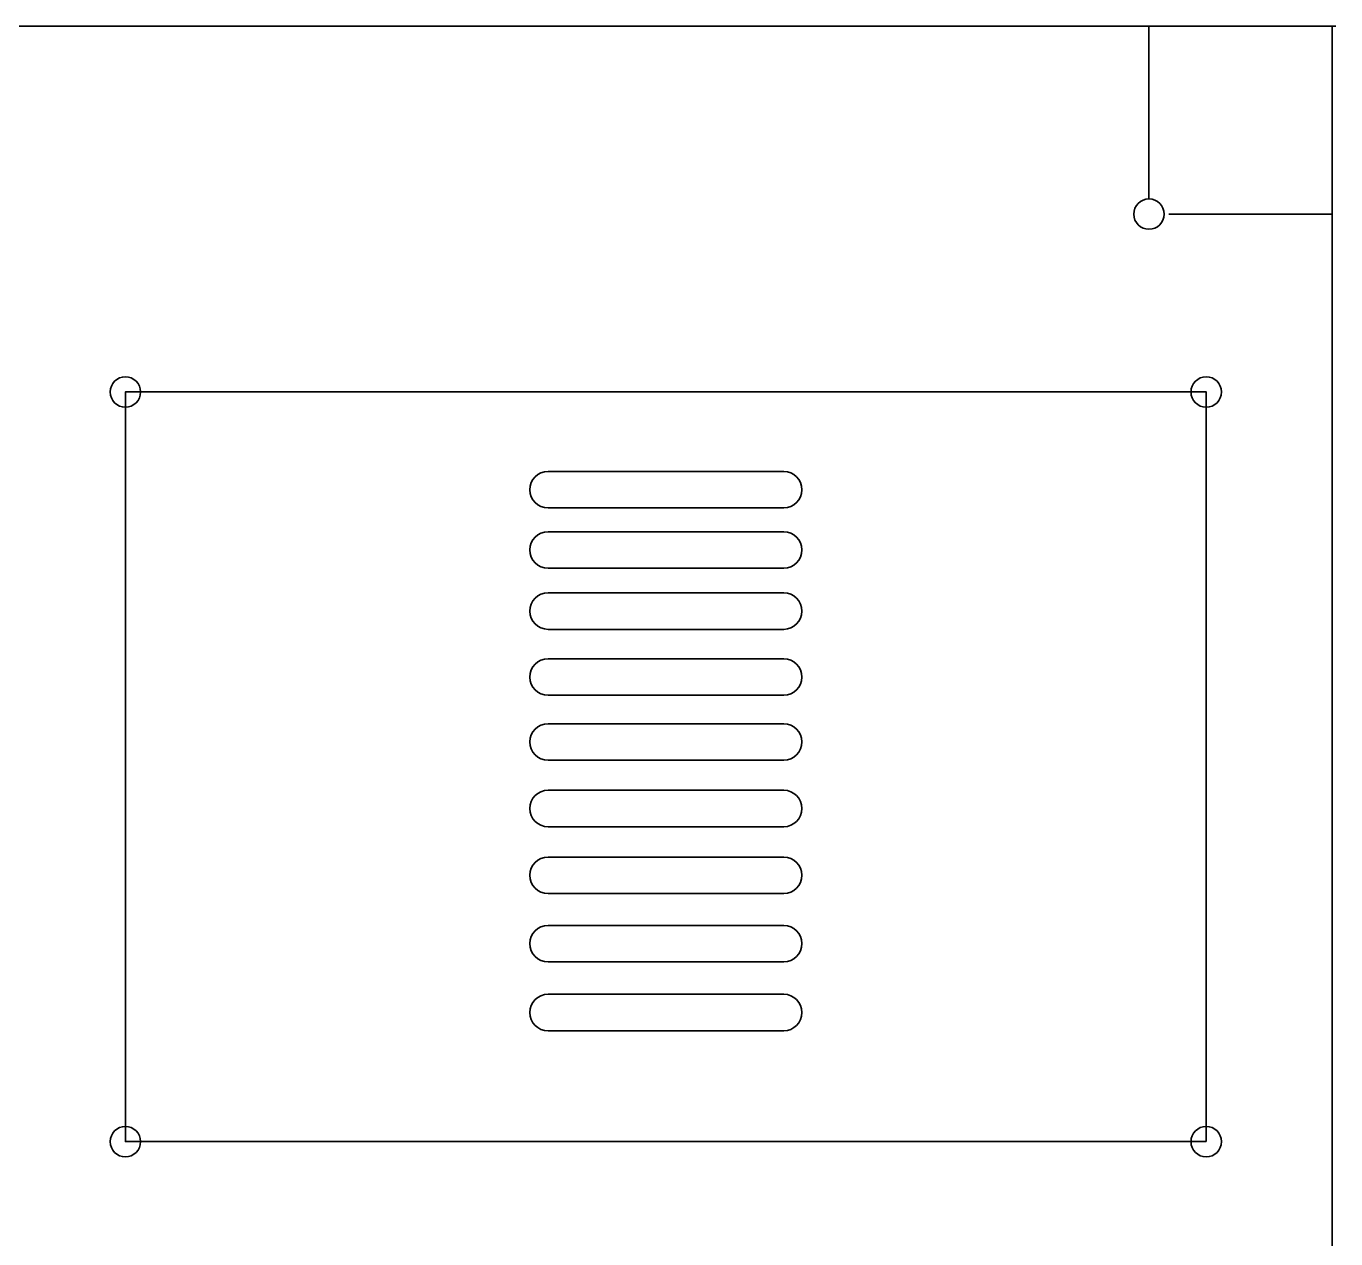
# Model space of a CAD drawing. Header units: inches. Extents: x 4 to 816, y 71 to 806.
# Drawn here: x 270.9 to 407, y 438.5 to 564.5 of the extents above; entities that cross this region are included whole.
import ezdxf

# ---------------------------------------------------------------- set-up
doc = ezdxf.new("R2010")
doc.units = ezdxf.units.IN
doc.header["$MEASUREMENT"] = 0
doc.layers.add('Layer 1', color=7, linetype='Continuous')

# ---------------------------------------------------------------- blocks, each defined once
blk = doc.blocks.new('block 12')
at = {"layer": 'Layer 1', "color": 240, "lineweight": 35, "true_color": 0xed1c24}
blk.add_lwpolyline([(23.17, 564.53), (23.17, 215.57), (406.63, 215.57), (406.63, 564.53)], dxfattribs=at)
blk = doc.blocks.new('block 13')
at = {"layer": 'Layer 1', "color": 240, "lineweight": 35, "true_color": 0xed1c24}
blk.add_lwpolyline([(407.01, 564.53), (23.55, 564.53)], dxfattribs=at)
blk = doc.blocks.new('block 38')
at = {"layer": 'Layer 1', "color": 240, "lineweight": 35, "true_color": 0xed1c24}
blk.add_open_spline([(389.17, 544.99), (389.17, 544.12), (388.47, 543.41), (387.59, 543.41), (386.72, 543.41), (386.01, 544.12), (386.01, 544.99), (386.01, 545.86), (386.72, 546.57), (387.59, 546.57), (388.47, 546.57), (389.17, 545.86), (389.17, 544.99)], degree=3, knots=[0, 0, 0, 0, 1, 1, 1, 2, 2, 2, 3, 3, 3, 4, 4, 4, 4], dxfattribs=at)
blk = doc.blocks.new('block 39')
at = {"layer": 'Layer 1', "color": 140, "lineweight": 35, "true_color": 0x00adef}
blk.add_lwpolyline([(389.65, 544.99), (406.63, 544.99)], dxfattribs=at)
blk = doc.blocks.new('block 40')
at = {"layer": 'Layer 1', "color": 140, "lineweight": 35, "true_color": 0x00adef}
blk.add_lwpolyline([(387.59, 546.54), (387.59, 564.53)], dxfattribs=at)
blk = doc.blocks.new('block 166')
at = {"layer": 'Layer 1', "color": 140, "lineweight": 35, "true_color": 0x00adef}
blk.add_lwpolyline([(393.54, 448.56), (281.19, 448.56), (281.19, 526.5), (393.54, 526.5), (393.54, 448.56)], dxfattribs=at)
blk = doc.blocks.new('block 167')
at = {"layer": 'Layer 1', "color": 240, "lineweight": 35, "true_color": 0xed1c24}
blk.add_open_spline([(282.77, 526.5), (282.77, 525.62), (282.06, 524.91), (281.19, 524.91), (280.32, 524.91), (279.61, 525.62), (279.61, 526.5), (279.61, 527.37), (280.32, 528.08), (281.19, 528.08), (282.06, 528.08), (282.77, 527.37), (282.77, 526.5)], degree=3, knots=[0, 0, 0, 0, 1, 1, 1, 2, 2, 2, 3, 3, 3, 4, 4, 4, 4], dxfattribs=at)
blk = doc.blocks.new('block 168')
at = {"layer": 'Layer 1', "color": 240, "lineweight": 35, "true_color": 0xed1c24}
blk.add_open_spline([(395.13, 526.5), (395.13, 525.62), (394.42, 524.91), (393.54, 524.91), (392.67, 524.91), (391.96, 525.62), (391.96, 526.5), (391.96, 527.37), (392.67, 528.08), (393.54, 528.08), (394.42, 528.08), (395.13, 527.37), (395.13, 526.5)], degree=3, knots=[0, 0, 0, 0, 1, 1, 1, 2, 2, 2, 3, 3, 3, 4, 4, 4, 4], dxfattribs=at)
blk = doc.blocks.new('block 169')
at = {"layer": 'Layer 1', "color": 240, "lineweight": 35, "true_color": 0xed1c24}
blk.add_open_spline([(395.13, 448.56), (395.13, 447.68), (394.42, 446.97), (393.54, 446.97), (392.67, 446.97), (391.96, 447.68), (391.96, 448.56), (391.96, 449.43), (392.67, 450.14), (393.54, 450.14), (394.42, 450.14), (395.13, 449.43), (395.13, 448.56)], degree=3, knots=[0, 0, 0, 0, 1, 1, 1, 2, 2, 2, 3, 3, 3, 4, 4, 4, 4], dxfattribs=at)
blk = doc.blocks.new('block 170')
at = {"layer": 'Layer 1', "color": 240, "lineweight": 35, "true_color": 0xed1c24}
blk.add_open_spline([(282.77, 448.56), (282.77, 447.68), (282.06, 446.97), (281.19, 446.97), (280.32, 446.97), (279.61, 447.68), (279.61, 448.56), (279.61, 449.43), (280.32, 450.14), (281.19, 450.14), (282.06, 450.14), (282.77, 449.43), (282.77, 448.56)], degree=3, knots=[0, 0, 0, 0, 1, 1, 1, 2, 2, 2, 3, 3, 3, 4, 4, 4, 4], dxfattribs=at)
blk = doc.blocks.new('block 171')
at = {"layer": 'Layer 1', "color": 240, "lineweight": 35, "true_color": 0xed1c24}
blk.add_open_spline([(349.62, 514.44), (349.62, 514.44), (325.12, 514.44), (325.12, 514.44), (324.08, 514.44), (323.22, 515.3), (323.22, 516.34), (323.22, 517.38), (324.08, 518.23), (325.12, 518.23), (325.12, 518.23), (349.62, 518.23), (349.62, 518.23), (350.66, 518.23), (351.51, 517.38), (351.51, 516.34), (351.51, 515.3), (350.66, 514.44), (349.62, 514.44)], degree=3, knots=[0, 0, 0, 0, 1, 1, 1, 2, 2, 2, 3, 3, 3, 4, 4, 4, 5, 5, 5, 6, 6, 6, 6], dxfattribs=at)
blk = doc.blocks.new('block 172')
at = {"layer": 'Layer 1', "color": 240, "lineweight": 35, "true_color": 0xed1c24}
blk.add_open_spline([(349.62, 508.17), (349.62, 508.17), (325.12, 508.17), (325.12, 508.17), (324.08, 508.17), (323.22, 509.03), (323.22, 510.07), (323.22, 511.11), (324.08, 511.96), (325.12, 511.96), (325.12, 511.96), (349.62, 511.96), (349.62, 511.96), (350.66, 511.96), (351.51, 511.11), (351.51, 510.07), (351.51, 509.03), (350.66, 508.17), (349.62, 508.17)], degree=3, knots=[0, 0, 0, 0, 1, 1, 1, 2, 2, 2, 3, 3, 3, 4, 4, 4, 5, 5, 5, 6, 6, 6, 6], dxfattribs=at)
blk = doc.blocks.new('block 173')
at = {"layer": 'Layer 1', "color": 240, "lineweight": 35, "true_color": 0xed1c24}
blk.add_open_spline([(349.62, 501.82), (349.62, 501.82), (325.12, 501.82), (325.12, 501.82), (324.08, 501.82), (323.22, 502.67), (323.22, 503.72), (323.22, 504.76), (324.08, 505.61), (325.12, 505.61), (325.12, 505.61), (349.62, 505.61), (349.62, 505.61), (350.66, 505.61), (351.51, 504.76), (351.51, 503.72), (351.51, 502.67), (350.66, 501.82), (349.62, 501.82)], degree=3, knots=[0, 0, 0, 0, 1, 1, 1, 2, 2, 2, 3, 3, 3, 4, 4, 4, 5, 5, 5, 6, 6, 6, 6], dxfattribs=at)
blk = doc.blocks.new('block 174')
at = {"layer": 'Layer 1', "color": 240, "lineweight": 35, "true_color": 0xed1c24}
blk.add_open_spline([(349.62, 494.96), (349.62, 494.96), (325.12, 494.96), (325.12, 494.96), (324.08, 494.96), (323.22, 495.81), (323.22, 496.86), (323.22, 497.9), (324.08, 498.75), (325.12, 498.75), (325.12, 498.75), (349.62, 498.75), (349.62, 498.75), (350.66, 498.75), (351.51, 497.9), (351.51, 496.86), (351.51, 495.81), (350.66, 494.96), (349.62, 494.96)], degree=3, knots=[0, 0, 0, 0, 1, 1, 1, 2, 2, 2, 3, 3, 3, 4, 4, 4, 5, 5, 5, 6, 6, 6, 6], dxfattribs=at)
blk = doc.blocks.new('block 175')
at = {"layer": 'Layer 1', "color": 240, "lineweight": 35, "true_color": 0xed1c24}
blk.add_open_spline([(349.62, 488.22), (349.62, 488.22), (325.12, 488.22), (325.12, 488.22), (324.08, 488.22), (323.22, 489.07), (323.22, 490.12), (323.22, 491.16), (324.08, 492.01), (325.12, 492.01), (325.12, 492.01), (349.62, 492.01), (349.62, 492.01), (350.66, 492.01), (351.51, 491.16), (351.51, 490.12), (351.51, 489.07), (350.66, 488.22), (349.62, 488.22)], degree=3, knots=[0, 0, 0, 0, 1, 1, 1, 2, 2, 2, 3, 3, 3, 4, 4, 4, 5, 5, 5, 6, 6, 6, 6], dxfattribs=at)
blk = doc.blocks.new('block 176')
at = {"layer": 'Layer 1', "color": 240, "lineweight": 35, "true_color": 0xed1c24}
blk.add_open_spline([(349.62, 481.3), (349.62, 481.3), (325.12, 481.3), (325.12, 481.3), (324.08, 481.3), (323.22, 482.15), (323.22, 483.19), (323.22, 484.24), (324.08, 485.09), (325.12, 485.09), (325.12, 485.09), (349.62, 485.09), (349.62, 485.09), (350.66, 485.09), (351.51, 484.24), (351.51, 483.19), (351.51, 482.15), (350.66, 481.3), (349.62, 481.3)], degree=3, knots=[0, 0, 0, 0, 1, 1, 1, 2, 2, 2, 3, 3, 3, 4, 4, 4, 5, 5, 5, 6, 6, 6, 6], dxfattribs=at)
blk = doc.blocks.new('block 177')
at = {"layer": 'Layer 1', "color": 240, "lineweight": 35, "true_color": 0xed1c24}
blk.add_open_spline([(349.62, 474.35), (349.62, 474.35), (325.12, 474.35), (325.12, 474.35), (324.08, 474.35), (323.22, 475.21), (323.22, 476.25), (323.22, 477.29), (324.08, 478.15), (325.12, 478.15), (325.12, 478.15), (349.62, 478.15), (349.62, 478.15), (350.66, 478.15), (351.51, 477.29), (351.51, 476.25), (351.51, 475.21), (350.66, 474.35), (349.62, 474.35)], degree=3, knots=[0, 0, 0, 0, 1, 1, 1, 2, 2, 2, 3, 3, 3, 4, 4, 4, 5, 5, 5, 6, 6, 6, 6], dxfattribs=at)
blk = doc.blocks.new('block 178')
at = {"layer": 'Layer 1', "color": 240, "lineweight": 35, "true_color": 0xed1c24}
blk.add_open_spline([(349.62, 467.25), (349.62, 467.25), (325.12, 467.25), (325.12, 467.25), (324.08, 467.25), (323.22, 468.1), (323.22, 469.15), (323.22, 470.19), (324.08, 471.04), (325.12, 471.04), (325.12, 471.04), (349.62, 471.04), (349.62, 471.04), (350.66, 471.04), (351.51, 470.19), (351.51, 469.15), (351.51, 468.1), (350.66, 467.25), (349.62, 467.25)], degree=3, knots=[0, 0, 0, 0, 1, 1, 1, 2, 2, 2, 3, 3, 3, 4, 4, 4, 5, 5, 5, 6, 6, 6, 6], dxfattribs=at)
blk = doc.blocks.new('block 179')
at = {"layer": 'Layer 1', "color": 240, "lineweight": 35, "true_color": 0xed1c24}
blk.add_open_spline([(349.62, 460.08), (349.62, 460.08), (325.12, 460.08), (325.12, 460.08), (324.08, 460.08), (323.22, 460.94), (323.22, 461.98), (323.22, 463.02), (324.08, 463.88), (325.12, 463.88), (325.12, 463.88), (349.62, 463.88), (349.62, 463.88), (350.66, 463.88), (351.51, 463.02), (351.51, 461.98), (351.51, 460.94), (350.66, 460.08), (349.62, 460.08)], degree=3, knots=[0, 0, 0, 0, 1, 1, 1, 2, 2, 2, 3, 3, 3, 4, 4, 4, 5, 5, 5, 6, 6, 6, 6], dxfattribs=at)

msp = doc.modelspace()

# ---------------------------------------------------------------- block references
at = {"layer": 'Layer 1'}
for name in ['block 12', 'block 13', 'block 40', 'block 38', 'block 39', 'block 167', 'block 168', 'block 166', 'block 171', 'block 172', 'block 173', 'block 174', 'block 175', 'block 176', 'block 177', 'block 178', 'block 179', 'block 170', 'block 169']:
    msp.add_blockref(name, (0, 0), dxfattribs=at)

doc.saveas('drawing.dxf')
